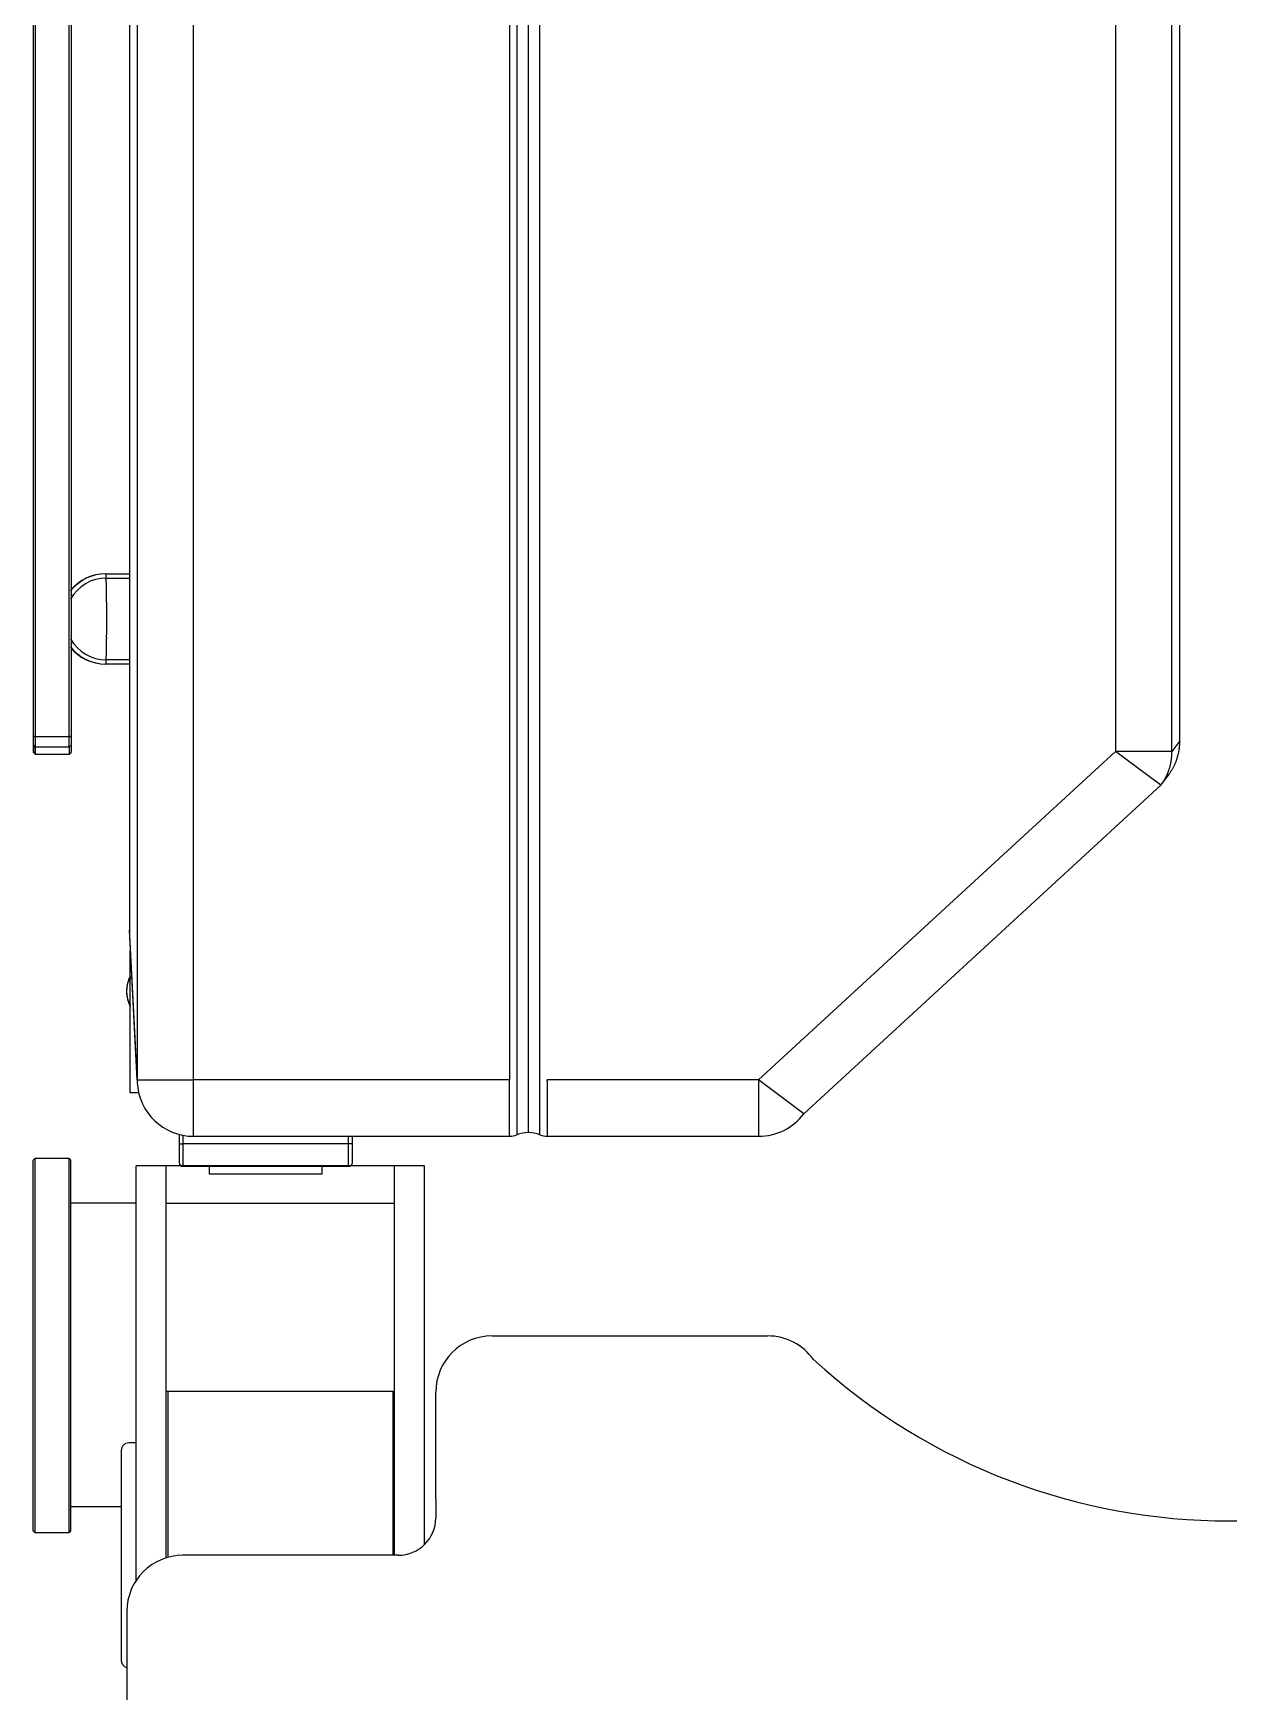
# Model space of a CAD drawing. Extents: x 2733443 to 3206532, y -1516114 to -1264405.
# Drawn here: x 2992504 to 2992777.3, y -1490353.1 to -1489973.9 of the extents above; entities that cross this region are included whole.
import ezdxf

# ---------------------------------------------------------------- set-up
doc = ezdxf.new("R2010")
doc.units = 0
doc.header["$MEASUREMENT"] = 0
doc.linetypes.add('1', pattern=[0, 0, 0])
doc.layers.get('0').update_dxf_attribs({"color": 250, "linetype": '1'})
doc.layers.add('furniture', color=33, linetype='Continuous')

# ---------------------------------------------------------------- blocks, each defined once
blk = doc.blocks.new('EQUIPMENT')
at = {"layer": 'furniture'}
for p, q in [((-39089.08, 12028.76), (-39089.08, 12493.86)), ((-39088.65, 12493.86), (-39088.65, 12028.76)), ((-39080.9, 12028.76), (-39080.9, 12493.86)), ((-39080.47, 12493.86), (-39080.47, 12028.76)), ((-39089.08, 12028.76), (-39089.08, 12478.93)), ((-39088.65, 12478.93), (-39088.65, 12028.76)), ((-39080.9, 12028.76), (-39080.9, 12478.93)), ((-39080.47, 12478.93), (-39080.47, 12028.76)), ((-38841.73, 12469.96), (-38841.73, 12025.36)), ((-38828.84, 12025.36), (-38828.84, 12469.96)), ((-38827.05, 12027.74), (-38827.05, 12469.96)), ((-38975.94, 11938.22), (-38975.94, 12431.24)), ((-39067.15, 12401.99), (-39067.15, 11984.5)), ((-39065.35, 12401.99), (-39065.35, 11950.27)), ((-39052.47, 11950.27), (-39052.47, 12401.99)), ((-39072.6, 12065.95), (-39072.52, 12065.95)), ((-39072.52, 12065.95), (-39067.15, 12065.95)), ((-39072.44, 12064.97), (-39072.44, 12065.04)), ((-39072.44, 12064.97), (-39067.15, 12064.97)), ((-39072.32, 12055.62), (-39072.32, 12055.95)), ((-39072.44, 12046.27), (-39072.43, 12046.57)), ((-39067.15, 12046.27), (-39072.44, 12046.27)), ((-39072.52, 12045.3), (-39072.6, 12045.3)), ((-39067.15, 12045.3), (-39072.52, 12045.3)), ((-39072.52, 12045.3), (-39072.52, 12045.3)), ((-39089.08, 12026.75), (-39089.08, 12028.76)), ((-39088.65, 12028.76), (-39089.08, 12028.76)), ((-39089.08, 12026.75), (-39089.08, 12028.76)), ((-39089.08, 12028.76), (-39088.65, 12028.76)), ((-39089.08, 12026.75), (-39089.08, 12025.12)), ((-39088.65, 12026.34), (-39089.08, 12026.75)), ((-39089.08, 12025.12), (-39089.08, 12026.75)), ((-39089.08, 12026.75), (-39088.65, 12026.34)), ((-39088.65, 12028.76), (-39080.9, 12028.76)), ((-39088.65, 12028.76), (-39088.65, 12026.34)), ((-39088.65, 12028.76), (-39080.9, 12028.76)), ((-39088.65, 12028.76), (-39088.65, 12026.34)), ((-39080.9, 12026.34), (-39080.9, 12028.76)), ((-39080.47, 12028.76), (-39080.9, 12028.76)), ((-39080.9, 12026.34), (-39080.9, 12028.76)), ((-39080.9, 12028.76), (-39080.47, 12028.76)), ((-39080.47, 12026.75), (-39080.9, 12026.34)), ((-39080.9, 12026.34), (-39080.47, 12026.75)), ((-39080.47, 12028.76), (-39080.47, 12026.75)), ((-39080.47, 12028.76), (-39080.47, 12026.75)), ((-39080.47, 12026.75), (-39080.47, 12025.12)), ((-39080.47, 12026.75), (-39080.47, 12025.12)), ((-38827.05, 12027.74), (-38828.84, 12025.36)), ((-39089.08, 12025.12), (-39088.65, 12024.69)), ((-39089.08, 12025.12), (-39088.65, 12024.69)), ((-39080.9, 12026.34), (-39088.65, 12026.34)), ((-39088.65, 12026.34), (-39088.65, 12024.69)), ((-39080.9, 12026.34), (-39088.65, 12026.34)), ((-39088.65, 12026.34), (-39088.65, 12024.69)), ((-39088.65, 12024.69), (-39080.9, 12024.69)), ((-39088.65, 12024.69), (-39080.9, 12024.69)), ((-39080.9, 12026.34), (-39080.9, 12024.69)), ((-39080.9, 12026.34), (-39080.9, 12024.69)), ((-39080.9, 12024.69), (-39080.47, 12025.12)), ((-39080.9, 12024.69), (-39080.47, 12025.12)), ((-38841.73, 12025.36), (-38923.32, 11950.27)), ((-38831.42, 12017.6), (-38841.73, 12025.36)), ((-38828.84, 12025.36), (-38841.73, 12025.36)), ((-38831.42, 12017.6), (-38829.66, 12019.93)), ((-38829.66, 12019.93), (-38829.49, 12020.16)), ((-38913.01, 11942.5), (-38831.42, 12017.6)), ((-38831.42, 12017.6), (-38831.25, 12017.83)), ((-39065.35, 11950.27), (-39067.15, 11984.5)), ((-39067.15, 11984.5), (-39067.15, 11984.45)), ((-39067.11, 11983.15), (-39065.35, 11949.59)), ((-39066.94, 11979.54), (-39066.94, 11979.75)), ((-39066.94, 11947.28), (-39066.94, 11979.54)), ((-39066.92, 11979.54), (-39066.94, 11979.54)), ((-39066.94, 11973.67), (-39066.95, 11973.65)), ((-39067.8, 11970.67), (-39067.8, 11970.35)), ((-39066.94, 11973.26), (-39066.95, 11973.24)), ((-39067.29, 11968.2), (-39067.28, 11968.17)), ((-39067.29, 11968.2), (-39067.28, 11968.19)), ((-39064.98, 11947.28), (-39066.94, 11947.28)), ((-39065.35, 11950.27), (-39065.36, 11950.25)), ((-39065.35, 11950.27), (-39052.47, 11950.27)), ((-38980.25, 11950.27), (-39052.47, 11950.27)), ((-39052.47, 11937.36), (-39052.47, 11950.27)), ((-38980.24, 11950.27), (-38980.25, 11950.27)), ((-38980.25, 11950.24), (-38980.24, 11950.27)), ((-38980.25, 11941.31), (-38980.25, 11950.24)), ((-38971.64, 11950.27), (-38971.65, 11950.27)), ((-38971.65, 11950.27), (-38971.64, 11950.24)), ((-38923.32, 11950.27), (-38971.64, 11950.27)), ((-38971.64, 11949.95), (-38971.64, 11950.24)), ((-38971.64, 11949.95), (-38971.64, 11942.92)), ((-38923.32, 11950.27), (-38923.32, 11937.36)), ((-38913.01, 11942.5), (-38923.32, 11950.27)), ((-38980.25, 11937.61), (-38980.25, 11941.31)), ((-38971.64, 11942.92), (-38971.64, 11939.38)), ((-39055.75, 11937.79), (-39055.75, 11935.66)), ((-39054.89, 11937.59), (-39054.89, 11935.66)), ((-39052.47, 11937.36), (-39002.62, 11937.36)), ((-39017.03, 11935.66), (-39017.03, 11937.36)), ((-39016.17, 11935.66), (-39016.17, 11937.36)), ((-39002.62, 11937.36), (-38980.25, 11937.36)), ((-38980.25, 11937.61), (-38980.25, 11937.36)), ((-38980.25, 11937.36), (-38980.24, 11937.36)), ((-38980.24, 11937.36), (-38980.25, 11937.36)), ((-38971.65, 11937.36), (-38971.64, 11937.36)), ((-38971.64, 11937.36), (-38971.65, 11937.36)), ((-38971.64, 11939.38), (-38971.64, 11937.37)), ((-38971.64, 11937.36), (-38971.64, 11937.37)), ((-38971.64, 11937.36), (-38923.32, 11937.36)), ((-39089.13, 11931.91), (-39088.7, 11932.34)), ((-39088.7, 11846.73), (-39088.7, 11932.34)), ((-39088.7, 11932.34), (-39081, 11932.34)), ((-39081, 11932.34), (-39081, 11846.73)), ((-39081, 11932.34), (-39080.57, 11931.91)), ((-39055.75, 11935.66), (-39054.89, 11935.66)), ((-39055.75, 11935.66), (-39055.75, 11931.36)), ((-39017.03, 11935.66), (-39054.89, 11935.66)), ((-39054.89, 11935.66), (-39054.89, 11930.5)), ((-39016.17, 11935.66), (-39017.03, 11935.66)), ((-39017.03, 11930.5), (-39017.03, 11935.66)), ((-39016.17, 11931.36), (-39016.17, 11935.66)), ((-39089.13, 11847.16), (-39089.13, 11931.91)), ((-39080.57, 11931.91), (-39080.57, 11847.16)), ((-39065.59, 11835.85), (-39065.59, 11930.62)), ((-38999.67, 11930.62), (-39065.59, 11930.62)), ((-39058.74, 11841), (-39058.74, 11930.62)), ((-39054.89, 11930.5), (-39017.03, 11930.5)), ((-39048.87, 11930.5), (-39048.87, 11928.78)), ((-39048.87, 11928.78), (-39023.05, 11928.78)), ((-39023.05, 11928.78), (-39023.05, 11930.5)), ((-39006.52, 11841.59), (-39006.52, 11930.62)), ((-38999.67, 11844.04), (-38999.67, 11930.62)), ((-39065.59, 11922.06), (-39080.57, 11922.06)), ((-39065.59, 11855.89), (-39065.59, 11922.06)), ((-39058.74, 11922.06), (-39006.52, 11922.06)), ((-38984.26, 11891.74), (-38921.24, 11891.74)), ((-39058.74, 11879.09), (-39006.52, 11879.09)), ((-39058.31, 11841.13), (-39058.31, 11879.09)), ((-39006.95, 11879.09), (-39006.95, 11841.59)), ((-38997.11, 11854.43), (-38997.11, 11878.89)), ((-39069.02, 11865.56), (-39069.02, 11817.62)), ((-39065.59, 11867.27), (-39067.3, 11867.27)), ((-39080.57, 11852.72), (-39069.02, 11852.72)), ((-39069.02, 11855.89), (-39069.02, 11852.72)), ((-38997.11, 11854.43), (-38997.11, 11850.15)), ((-39088.7, 11846.73), (-39089.13, 11847.16)), ((-39081, 11846.73), (-39088.7, 11846.73)), ((-39080.57, 11847.16), (-39081, 11846.73)), ((-39005.67, 11841.59), (-39054.89, 11841.59)), ((-39067.73, 11828.75), (-39067.73, 11510.29))]:
    blk.add_line(p, q, dxfattribs=at)
for centre, radius, start, end in [((-39072.51, 12055.62), 10.32, 90.0872, 141.6116), ((-39072.42, 12055.62), 9.35, 90.0872, 150.9909), ((-39072.58, 12055.62), 10.32, 90.0916, 140.8557), ((-39072.56, 12065.9), 0.0543, 40.8799, 53.5855), ((-39072.56, 12065.9), 0.0549, 30.1358, 41.9447), ((-39072.67, 12065.86), 0.18, 20.8557, 24.3002), ((-39073.44, 12065.66), 0.966, 14.6759, 15.3879), ((-39072.95, 12065.79), 0.468, 12.7979, 14.5609), ((-39073.03, 12065.77), 0.544, 11.5082, 13.2603), ((-39073.4, 12065.7), 0.926, 9.9044, 11.0632), ((-39073.84, 12065.63), 1.37, 8.6292, 9.4989), ((-39074.14, 12065.59), 1.67, 7.6722, 8.4603), ((-39074.56, 12065.54), 2.1, 6.9025, 7.5869), ((-39075.16, 12065.47), 2.7, 6.1916, 6.7688), ((-39075.85, 12065.4), 3.39, 5.615, 6.1108), ((-39076.57, 12065.34), 4.11, 5.1098, 5.5483), ((-39077.42, 12065.27), 4.97, 4.654, 5.0414), ((-39078.4, 12065.19), 5.95, 4.2675, 4.6123), ((-39079.5, 12065.11), 7.05, 3.9335, 4.2414), ((-39080.71, 12065.04), 8.26, 3.6014, 3.8795), ((-39082.07, 12064.96), 9.62, 3.3225, 3.5737), ((-39083.55, 12064.87), 11.11, 3.074, 3.3029), ((-39085.21, 12064.79), 12.77, 2.8432, 3.052), ((-39086.99, 12064.71), 14.55, 2.628, 2.8198), ((-39088.96, 12064.62), 16.53, 2.4348, 2.6109), ((-39091.08, 12064.54), 18.65, 2.2623, 2.4252), ((-39093.4, 12064.45), 20.97, 2.0981, 2.2487), ((-39095.88, 12064.36), 23.45, 1.9422, 2.0823), ((-39098.57, 12064.28), 26.14, 1.8009, 1.9312), ((-39101.43, 12064.19), 29, 1.6666, 1.7884), ((-39702.18, 12048.71), 629.96, 1.41835, 1.47968), ((-39311.16, 12058.19), 238.82, 1.3434, 1.4673), ((-39344.54, 12057.38), 272.21, 1.277, 1.348), ((-39952.49, 12044.85), 880.29, 1.19338, 1.2106), ((-39408.83, 12056.16), 336.51, 1.1453, 1.1952), ((-39347.26, 12057.28), 274.93, 1.1047, 1.1699), ((-39396.41, 12056.34), 324.08, 1.0484, 1.1027), ((-39428.15, 12055.8), 355.83, 0.9927, 1.0415), ((-39409.96, 12056.13), 337.64, 0.9381, 0.9901), ((-39405.2, 12056.19), 332.88, 0.8889, 0.942), ((-39415.04, 12056.05), 342.72, 0.8351, 0.8868), ((-39421.31, 12055.96), 348.99, 0.7841, 0.835), ((-39422.92, 12055.94), 350.6, 0.7318, 0.7827), ((-39425.83, 12055.91), 353.51, 0.6802, 0.7308), ((-39430.1, 12055.87), 357.78, 0.6293, 0.6794), ((-39434.07, 12055.82), 361.75, 0.5803, 0.6301), ((-39437.61, 12055.79), 365.3, 0.5298, 0.5793), ((-39441.35, 12055.76), 369.03, 0.4799, 0.529), ((-39445.18, 12055.73), 372.86, 0.4302, 0.479), ((-39449.04, 12055.71), 376.73, 0.3809, 0.4294), ((-39452.86, 12055.69), 380.54, 0.3319, 0.38), ((-39456.76, 12055.66), 384.44, 0.2848, 0.3326), ((-39460.65, 12055.66), 388.33, 0.2349, 0.2824), ((-39464.61, 12055.64), 392.29, 0.1884, 0.2356), ((-39390.06, 12055.12), 317.74, 359.6239, 359.6834), ((-39468.55, 12055.63), 396.23, 0.1407, 0.1876), ((-39472.56, 12055.62), 400.25, 0.0934, 0.14), ((-39476.56, 12055.62), 404.24, 0.0463, 0.0926), ((-39895.3, 12056.36), 822.99, 359.89696, 359.94848), ((-39375.3, 12055.21), 302.98, 359.8321, 359.9387), ((-39404.51, 12055.26), 332.19, 359.7749, 359.8376), ((-40123.42, 12059.12), 1051.11, 359.70326, 359.7186), ((-39469.22, 12055.72), 396.91, 359.6602, 359.7051), ((-39072.42, 12055.62), 9.35, 209.0091, 269.9128), ((-39407.23, 12055.08), 334.91, 359.0596, 359.1123), ((-39403.61, 12055.01), 331.28, 359.008, 359.0611), ((-39414.3, 12055.19), 341.98, 359.1649, 359.2169), ((-39410.92, 12055.14), 338.6, 359.1125, 359.1648), ((-39421.74, 12055.28), 349.42, 359.2687, 359.3199), ((-39417.31, 12055.23), 344.99, 359.2171, 359.2688), ((-39425.52, 12055.33), 353.2, 359.4209, 359.4722), ((-39428.42, 12055.37), 356.1, 359.3699, 359.4205), ((-39427.38, 12055.35), 355.07, 359.32, 359.3705), ((-39438.18, 12055.45), 365.86, 359.5715, 359.6218), ((-39465.58, 12055.69), 393.26, 359.5202, 359.5662), ((-39438.16, 12055.47), 365.84, 359.4698, 359.5192), ((-39072.51, 12055.62), 10.32, 218.3884, 269.9128), ((-39072.58, 12055.62), 10.32, 219.1443, 269.9084), ((-39082.85, 12046.33), 10.4, 356.9331, 357.1919), ((-39082.18, 12046.3), 9.73, 356.6686, 356.927), ((-39080.34, 12046.18), 7.9, 356.3888, 356.6941), ((-39089, 12046.62), 16.57, 357.9635, 358.3205), ((-39087.3, 12046.54), 14.86, 357.7712, 358.0138), ((-39114.26, 12047.74), 41.85, 357.5044, 357.5663), ((-39087.17, 12046.55), 14.73, 357.3506, 357.5406), ((-39082.89, 12046.34), 10.45, 357.1757, 357.4536), ((-39124.3, 12047.79), 51.88, 358.1705, 358.324), ((-39373.08, 12054.38), 300.75, 358.5116, 358.5682), ((-39379.7, 12054.53), 307.38, 358.6263, 358.6821), ((-39376.36, 12054.45), 304.03, 358.5701, 358.6263), ((-39383.03, 12054.61), 310.71, 358.6807, 358.7361), ((-39386.43, 12054.69), 314.11, 358.7362, 358.7912), ((-39393.26, 12054.83), 320.94, 358.8461, 358.9003), ((-39389.8, 12054.75), 317.47, 358.793, 358.8476), ((-39400.18, 12054.96), 327.86, 358.9528, 359.0062), ((-39396.69, 12054.89), 324.37, 358.9005, 358.9543), ((-39072.53, 12045.32), 0.0198, 315.1088, 334.4632), ((-39072.52, 12045.31), 0.0101, 295.0567, 323.951), ((-39072.65, 12045.38), 0.155, 340.8144, 345.3858), ((-39072.59, 12045.35), 0.0854, 335.8526, 342.847), ((-39072.55, 12045.33), 0.0429, 327.8723, 339.1388), ((-39072.89, 12045.44), 0.403, 346.7907, 349.1467), ((-39072.75, 12045.41), 0.258, 344.3132, 347.5385), ((-39073.62, 12045.58), 1.15, 351.3423, 352.4905), ((-39073.32, 12045.53), 0.84, 350.1408, 351.5579), ((-39073.08, 12045.48), 0.592, 348.7048, 350.5138), ((-39075.59, 12045.81), 3.13, 354.3836, 354.9612), ((-39074.97, 12045.75), 2.51, 353.8026, 354.4717), ((-39074.44, 12045.69), 1.97, 353.1235, 353.9136), ((-39074, 12045.63), 1.52, 352.3026, 353.2436), ((-39078.06, 12046.03), 5.61, 355.7218, 356.1094), ((-39077.15, 12045.96), 4.7, 355.3387, 355.7746), ((-39076.32, 12045.88), 3.86, 354.9019, 355.4007), ((-39078.99, 12046.09), 6.54, 356.0952, 356.4474), ((-38837.53, 12027.37), 10.47, 355.7988, 358.5019), ((-38855.72, 12028.39), 28.69, 357.4131, 358.7106), ((-38841.21, 12025.14), 12.36, 349.3313, 350.6206), ((-38839.6, 12024.86), 10.72, 350.6647, 352.1913), ((-38842.23, 12025.36), 13.4, 351.6023, 352.7516), ((-38864.19, 12028.2), 35.54, 352.6762, 353.069), ((-38840.13, 12024.99), 11.27, 354.5261, 356.1318), ((-38839.23, 12024.95), 10.38, 355.9957, 358.7077), ((-38857.3, 12025.9), 28.46, 357.6151, 358.9162), ((-38839.54, 12027.59), 12.49, 337.6763, 338.9388), ((-38839.48, 12027.57), 12.43, 338.9246, 340.192), ((-38839.43, 12027.55), 12.37, 340.2272, 341.4995), ((-38839.44, 12027.56), 12.39, 341.4753, 342.7458), ((-38839.52, 12027.57), 12.46, 342.7768, 344.0397), ((-38839.45, 12027.55), 12.39, 344.0373, 345.31), ((-38839.27, 12027.5), 12.2, 345.3436, 346.6396), ((-38839.62, 12027.6), 12.57, 346.5552, 347.8106), ((-38840.49, 12027.79), 13.46, 347.8258, 348.9939), ((-38839.55, 12027.56), 12.49, 349.1597, 350.4429), ((-38837.92, 12027.28), 10.84, 350.4874, 352.0072), ((-38840.57, 12027.79), 13.54, 351.4208, 352.5654), ((-38862.73, 12030.73), 35.89, 352.4903, 352.8816), ((-38838.44, 12027.41), 11.38, 354.3339, 355.9335), ((-38841.76, 12025.46), 12.99, 330.2137, 331.4383), ((-38841.62, 12025.39), 12.83, 331.4295, 332.6649), ((-38841.5, 12025.32), 12.69, 332.706, 333.9507), ((-38841.38, 12025.26), 12.56, 333.9398, 335.1932), ((-38841.29, 12025.21), 12.46, 335.2323, 336.493), ((-38841.21, 12025.18), 12.38, 336.4791, 337.7458), ((-38841.16, 12025.15), 12.32, 337.7828, 339.0538), ((-38841.11, 12025.13), 12.26, 339.0391, 340.3148), ((-38841.07, 12025.11), 12.21, 340.3499, 341.6302), ((-38841.09, 12028.54), 14.31, 324.1521, 325.3017), ((-38841.08, 12025.12), 12.23, 341.6059, 342.8842), ((-38841.16, 12025.14), 12.31, 342.9146, 344.185), ((-38841.09, 12025.12), 12.24, 344.1827, 345.4627), ((-38840.88, 12028.38), 14.04, 325.3463, 326.5104), ((-38840.92, 12025.07), 12.06, 345.4961, 346.7993), ((-38841.27, 12025.17), 12.43, 346.7141, 347.9762), ((-38840.67, 12028.25), 13.8, 326.506, 327.6845), ((-38842.14, 12025.35), 13.31, 347.9909, 349.1648), ((-38840.49, 12028.12), 13.57, 327.7282, 328.9197), ((-38840.31, 12028.01), 13.37, 328.9134, 330.1176), ((-38840.15, 12027.91), 13.18, 330.1602, 331.3757), ((-38840.01, 12027.84), 13.02, 331.367, 332.5934), ((-38839.88, 12027.76), 12.87, 332.6344, 333.8702), ((-38839.77, 12027.71), 12.74, 333.8595, 335.1041), ((-38839.67, 12027.65), 12.64, 335.143, 336.395), ((-38839.59, 12027.62), 12.55, 336.3814, 337.6396), ((-38842.67, 12026.08), 14.09, 324.1608, 325.3192), ((-38842.47, 12025.92), 13.83, 325.3641, 326.537), ((-38842.26, 12025.79), 13.59, 326.5325, 327.7199), ((-38842.08, 12025.66), 13.37, 327.7637, 328.9641), ((-38841.91, 12025.56), 13.17, 328.958, 330.1712), ((-39041.24, 11984.5), 25.91, 180.1035, 180.2031), ((-39041.24, 11984.5), 25.91, 180.202, 180.3016), ((-39041.24, 11984.5), 25.91, 180.3005, 180.4001), ((-39041.24, 11984.5), 25.91, 180.3991, 180.4986), ((-39041.23, 11984.5), 25.91, 180.4976, 180.5972), ((-39041.23, 11984.5), 25.91, 180.607, 180.7066), ((-39041.23, 11984.5), 25.92, 180.6946, 180.7942), ((-39041.23, 11984.5), 25.92, 180.8041, 180.9036), ((-39041.23, 11984.5), 25.92, 180.9026, 181.0021), ((-39041.23, 11984.5), 25.92, 181.0011, 181.1006), ((-39041.22, 11984.5), 25.93, 181.0996, 181.1991), ((-39041.21, 11984.5), 25.94, 181.1981, 181.2976), ((-39041.22, 11984.51), 25.93, 181.3075, 181.407), ((-39041.26, 11984.5), 25.89, 181.3947, 181.4944), ((-39041.2, 11984.51), 25.95, 181.5047, 181.6041), ((-39041.05, 11984.51), 26.1, 181.6041, 181.7029), ((-39041.24, 11984.5), 25.91, 181.7003, 181.8), ((-39041.71, 11984.49), 25.44, 181.8058, 181.9075), ((-39041.07, 11984.5), 26.08, 181.8915, 181.9903), ((-39039.38, 11984.57), 27.77, 182.0057, 182.0979), ((-39041.58, 11984.49), 25.57, 182.0986, 182.2004), ((-39045.19, 11984.36), 21.96, 182.2093, 182.3306), ((-39039.99, 11984.55), 27.16, 182.2927, 182.3847), ((-38995.68, 11986.38), 71.51, 182.371, 182.4026), ((-39044.78, 11984.36), 22.37, 182.5231, 182.653), ((-39047.11, 11984.25), 20.03, 182.6422, 182.8656), ((-39013.52, 11985.85), 53.66, 182.7813, 182.8904), ((-39061.13, 11970.67), 6.67, 150.5399, 180), ((-39060.48, 11970.51), 7.31, 151.9275, 208.0725), ((-39061.13, 11970.67), 6.67, 180, 181.3876), ((-39061.13, 11970.35), 6.67, 178.6124, 180), ((-39061.13, 11970.35), 6.67, 180, 209.4601), ((-39053.27, 11967.95), 14.84, 160.5809, 160.8535), ((-39062.3, 11969.44), 6.02, 145.5865, 145.9808), ((-39062.04, 11971.06), 5.54, 160.2441, 160.802), ((-39065.38, 11971.57), 2.28, 145.1024, 145.9008), ((-39061.44, 11970.84), 6.18, 159.9389, 160.2634), ((-39065.13, 11971.39), 2.59, 144.6648, 145.1234), ((-39048.73, 11966.1), 19.74, 159.5638, 159.6428), ((-39060.47, 11968.01), 8.35, 144.1311, 144.2424), ((-39060.2, 11970.37), 7.5, 159.3628, 159.5929), ((-39064.65, 11971.04), 3.19, 143.8495, 144.1724), ((-39061.55, 11970.89), 6.06, 159.1612, 159.4645), ((-39065.12, 11971.39), 2.6, 143.5668, 143.9891), ((-39060.62, 11970.54), 7.06, 158.8951, 159.1496), ((-39064.75, 11971.11), 3.06, 143.1953, 143.5472), ((-39060.05, 11970.31), 7.66, 158.6343, 158.8649), ((-39064.51, 11970.94), 3.36, 142.8346, 143.1516), ((-39060.49, 11970.48), 7.19, 158.3826, 158.6296), ((-39064.65, 11971.04), 3.18, 142.4889, 142.8263), ((-39060.65, 11970.55), 7.02, 158.1302, 158.3845), ((-39064.69, 11971.07), 3.13, 142.1442, 142.4893), ((-39060.53, 11970.5), 7.15, 157.8891, 158.1383), ((-39064.62, 11971.02), 3.22, 141.8166, 142.1526), ((-39060.48, 11970.48), 7.2, 157.6424, 157.8895), ((-39064.57, 11970.98), 3.28, 141.4852, 141.8162), ((-39060.52, 11970.5), 7.16, 157.3925, 157.6412), ((-39064.57, 11970.97), 3.29, 141.1496, 141.4805), ((-39060.53, 11970.5), 7.14, 157.1414, 157.3907), ((-39064.55, 11970.96), 3.32, 140.8155, 141.145), ((-39060.52, 11970.5), 7.16, 156.8824, 157.1312), ((-39064.52, 11970.93), 3.36, 140.4729, 140.7997), ((-39060.52, 11970.49), 7.16, 156.6396, 156.8882), ((-39064.49, 11970.91), 3.39, 140.1555, 140.4799), ((-39060.52, 11970.49), 7.16, 156.3821, 156.6308), ((-39064.46, 11970.89), 3.42, 139.8186, 140.1411), ((-39060.52, 11970.5), 7.16, 156.1418, 156.3905), ((-39064.44, 11970.87), 3.46, 139.5069, 139.8272), ((-39060.52, 11970.49), 7.16, 155.8845, 156.1332), ((-39064.41, 11970.84), 3.49, 139.1746, 139.4927), ((-39060.51, 11970.49), 7.17, 155.6431, 155.8916), ((-39064.38, 11970.82), 3.53, 138.867, 139.183), ((-39060.51, 11970.49), 7.17, 155.3865, 155.635), ((-39064.36, 11970.8), 3.56, 138.5391, 138.853), ((-39060.51, 11970.49), 7.17, 155.1301, 155.3785), ((-39064.33, 11970.77), 3.6, 138.2169, 138.5286), ((-39060.5, 11970.49), 7.18, 154.8882, 155.1365), ((-39064.3, 11970.75), 3.64, 137.9139, 138.2235), ((-39060.5, 11970.49), 7.18, 154.6469, 154.8951), ((-39064.27, 11970.72), 3.68, 137.6113, 137.9187), ((-39060.5, 11970.48), 7.19, 154.3765, 154.6246), ((-39064.25, 11970.69), 3.72, 137.2773, 137.5826), ((-39060.49, 11970.48), 7.19, 154.1498, 154.3977), ((-39064.22, 11970.67), 3.75, 136.9988, 137.3019), ((-39060.49, 11970.48), 7.2, 153.8932, 154.1411), ((-39064.19, 11970.64), 3.79, 136.6841, 136.9852), ((-39064.89, 11969.8), 2.89, 213.9874, 214.3503), ((-39060.48, 11970.53), 7.2, 199.1259, 199.3737), ((-39064.87, 11969.81), 2.91, 214.3386, 214.6994), ((-39060.49, 11970.53), 7.19, 199.3675, 199.6155), ((-39064.85, 11969.83), 2.94, 214.6863, 215.045), ((-39060.49, 11970.52), 7.19, 199.608, 199.8561), ((-39064.83, 11969.84), 2.96, 215.0556, 215.4123), ((-39060.5, 11970.52), 7.18, 199.8648, 200.113), ((-39064.81, 11969.86), 2.99, 215.4208, 215.7754), ((-39060.5, 11970.52), 7.18, 200.1204, 200.3687), ((-39064.79, 11969.87), 3.01, 215.764, 216.1164), ((-39060.5, 11970.52), 7.17, 200.3625, 200.6109), ((-39064.76, 11969.89), 3.04, 216.1038, 216.4541), ((-39060.51, 11970.52), 7.17, 200.6035, 200.8519), ((-39064.74, 11969.91), 3.07, 216.4854, 216.8336), ((-39060.51, 11970.52), 7.17, 200.8755, 201.124), ((-39064.72, 11969.92), 3.1, 216.7996, 217.1457), ((-39060.51, 11970.52), 7.16, 201.1017, 201.3503), ((-39064.69, 11969.94), 3.13, 217.1765, 217.5205), ((-39060.52, 11970.52), 7.16, 201.3736, 201.6223), ((-39064.67, 11969.96), 3.16, 217.5081, 217.8499), ((-39060.52, 11970.52), 7.16, 201.6152, 201.8638), ((-39064.65, 11969.98), 3.19, 217.8397, 218.1792), ((-39060.52, 11970.52), 7.16, 201.8583, 202.1069), ((-39064.62, 11969.99), 3.22, 218.1856, 218.5231), ((-39060.52, 11970.52), 7.16, 202.1129, 202.3617), ((-39064.6, 11970.01), 3.24, 218.5297, 218.8657), ((-39060.53, 11970.51), 7.14, 202.3682, 202.6174), ((-39064.57, 11970.03), 3.28, 218.8402, 219.1732), ((-39060.52, 11970.52), 7.16, 202.6003, 202.849), ((-39064.53, 11970.07), 3.33, 219.1945, 219.5234), ((-39060.48, 11970.53), 7.2, 202.8663, 203.1134), ((-39064.53, 11970.07), 3.34, 219.5232, 219.8527), ((-39060.53, 11970.51), 7.15, 203.1149, 203.3642), ((-39064.55, 11970.05), 3.31, 219.8552, 220.1892), ((-39060.65, 11970.46), 7.02, 203.3677, 203.622), ((-39064.46, 11970.13), 3.43, 220.1701, 220.4924), ((-39060.49, 11970.53), 7.19, 203.6089, 203.856), ((-39064.26, 11970.29), 3.68, 220.4889, 220.788), ((-39060.06, 11970.72), 7.66, 203.8549, 204.0856), ((-39064.46, 11970.13), 3.43, 220.8354, 221.1633), ((-39060.62, 11970.48), 7.05, 204.1241, 204.3786), ((-39064.8, 11969.83), 2.98, 221.1867, 221.5747), ((-39061.52, 11970.07), 6.06, 204.3985, 204.7018), ((-39064.24, 11970.32), 3.72, 221.4101, 221.7023), ((-39060.21, 11970.65), 7.5, 204.5741, 204.8043), ((-39059.66, 11974.39), 9.85, 221.6857, 221.7856), ((-39049.09, 11975.79), 19.74, 204.7917, 204.8707), ((-39064.7, 11969.92), 3.11, 222.1476, 222.5565), ((-39061.41, 11970.11), 6.18, 205.1617, 205.4862), ((-39064.9, 11969.73), 2.84, 222.5364, 223.2306), ((-39061.99, 11969.83), 5.53, 205.4742, 206.0322), ((-39061.32, 11973.05), 7.72, 222.9505, 223.2859), ((-39053.61, 11973.86), 14.84, 205.8083, 206.0809), ((-39058.83, 11949.93), 6.54, 177.2132, 177.4111), ((-39058.83, 11949.93), 6.53, 177.4094, 177.6073), ((-39058.84, 11949.93), 6.53, 177.5838, 177.7819), ((-39058.84, 11949.93), 6.52, 177.8238, 178.0219), ((-39058.85, 11949.93), 6.52, 177.9984, 178.1966), ((-39058.85, 11949.93), 6.51, 178.1948, 178.3931), ((-39058.85, 11949.93), 6.51, 178.4133, 178.6117), ((-39058.86, 11949.93), 6.51, 178.588, 178.7865), ((-39058.86, 11949.93), 6.5, 178.8066, 179.0052), ((-39058.87, 11949.93), 6.5, 179.0034, 179.2021), ((-39058.87, 11949.93), 6.5, 179.2003, 179.399), ((-39058.87, 11949.93), 6.5, 179.3972, 179.5958), ((-39058.87, 11949.93), 6.49, 179.616, 179.8148), ((-39058.89, 11949.93), 6.48, 179.7909, 179.9901), ((-39058.87, 11949.93), 6.49, 180.0101, 180.2089), ((-39058.84, 11949.93), 6.53, 180.186, 180.3836), ((-39058.89, 11949.93), 6.47, 180.4038, 180.6031), ((-39059.01, 11949.93), 6.35, 180.5977, 180.8011), ((-39058.85, 11949.93), 6.51, 180.801, 180.9986), ((-39058.43, 11949.94), 6.93, 180.9897, 181.1742), ((-39058.98, 11949.93), 6.38, 181.2238, 181.4274), ((-39059.88, 11949.91), 5.48, 181.4075, 181.6503), ((-39058.59, 11949.94), 6.78, 181.5817, 181.766), ((-39047.53, 11950.27), 17.84, 181.7447, 181.808), ((-39059.78, 11949.91), 5.58, 182.0326, 182.2925), ((-39060.37, 11949.88), 4.99, 182.2935, 182.7407), ((-39051.99, 11950.24), 13.38, 182.5564, 182.7751), ((-39052.47, 11950.27), 12.91, 183, 270), ((-38923.32, 11950.27), 12.91, 270, 323), ((-38975.94, 11931.34), 6.88, 90, 112.6199), ((-38975.94, 11931.34), 6.88, 67.3801, 90), ((-39054.89, 11931.36), 0.86, 180, 270), ((-39017.03, 11931.36), 0.86, 270, 0), ((-38984.26, 11878.89), 12.84, 90, 180), ((-38921.24, 11878.89), 12.84, 35.2827, 90), ((-38815.87, 11989.97), 140.52, 227.5301, 312.4699), ((-39067.3, 11865.56), 1.71, 90, 180), ((-39005.67, 11850.15), 8.56, 270, 0), ((-39054.89, 11828.75), 12.84, 90, 180), ((-39067.3, 11817.62), 1.71, 180, 255.5225)]:
    blk.add_arc(centre, radius, start, end, dxfattribs=at)
for points, knots in [([(-38841.73, 12478.56), (-38841.75, 12478.56), (-38841.77, 12478.56), (-38841.81, 12478.56), (-38841.84, 12478.56), (-38841.9, 12478.56), (-38841.94, 12478.56), (-38842.07, 12478.56), (-38842.16, 12478.56), (-38842.42, 12478.56), (-38842.59, 12478.56), (-38843.11, 12478.56), (-38843.45, 12478.56), (-38844.49, 12478.56), (-38845.18, 12478.56), (-38847.24, 12478.56), (-38848.62, 12478.56), (-38852.76, 12478.56), (-38855.52, 12478.56), (-38863.79, 12478.56), (-38894.31, 12478.56), (-38905.34, 12478.56), (-38910.86, 12478.56), (-38919.13, 12478.56), (-38921.89, 12478.56), (-38926.03, 12478.56), (-38927.41, 12478.56), (-38929.48, 12478.56), (-38930.17, 12478.56), (-38931.2, 12478.56), (-38931.54, 12478.56), (-38932.06, 12478.56), (-38932.23, 12478.56), (-38932.49, 12478.56), (-38932.58, 12478.56), (-38932.71, 12478.56), (-38932.75, 12478.56), (-38932.82, 12478.56), (-38932.84, 12478.56), (-38932.88, 12478.56), (-38932.9, 12478.56), (-38932.95, 12478.56), (-38932.97, 12478.56), (-38933.02, 12478.56), (-38933.05, 12478.56), (-38933.12, 12478.56), (-38933.17, 12478.56), (-38933.31, 12478.56), (-38933.41, 12478.56), (-38933.7, 12478.56), (-38933.89, 12478.55), (-38934.47, 12478.54), (-38934.86, 12478.52), (-38936.02, 12478.47), (-38936.79, 12478.41), (-38939.1, 12478.18), (-38940.64, 12477.96), (-38945.19, 12477.05), (-38948.17, 12476.15), (-38953.9, 12473.77), (-38956.64, 12472.31), (-38961.79, 12468.87), (-38964.2, 12466.89), (-38968.58, 12462.51), (-38970.55, 12460.11), (-38973.99, 12454.96), (-38975.46, 12452.21), (-38977.83, 12446.49), (-38978.73, 12443.51), (-38979.64, 12438.95), (-38979.87, 12437.42), (-38980.09, 12435.11), (-38980.15, 12434.34), (-38980.21, 12433.17), (-38980.22, 12432.79), (-38980.24, 12432.21), (-38980.24, 12432.01), (-38980.24, 12431.72), (-38980.25, 12431.63), (-38980.25, 12431.48), (-38980.25, 12431.43), (-38980.25, 12431.36), (-38980.25, 12431.34), (-38980.25, 12431.29), (-38980.25, 12431.26), (-38980.25, 12431.2), (-38980.25, 12431.16), (-38980.25, 12431.08), (-38980.25, 12431.04), (-38980.25, 12430.93), (-38980.25, 12430.85), (-38980.25, 12430.61), (-38980.25, 12430.46), (-38980.25, 12429.99), (-38980.25, 12429.67), (-38980.25, 12428.73), (-38980.25, 12428.11), (-38980.25, 12426.23), (-38980.25, 12424.98), (-38980.25, 12421.22), (-38980.25, 12418.71), (-38980.25, 12411.2), (-38980.25, 12406.19), (-38980.25, 12391.16), (-38980.25, 12381.14), (-38980.25, 12351.08), (-38980.25, 12331.04), (-38980.25, 12270.92), (-38980.25, 12230.83), (-38980.25, 12150.67), (-38980.25, 12110.59), (-38980.25, 12050.47), (-38980.25, 12030.43), (-38980.25, 12000.37), (-38980.25, 11990.35), (-38980.25, 11975.32), (-38980.25, 11970.31), (-38980.25, 11962.79), (-38980.25, 11960.29), (-38980.25, 11956.53), (-38980.25, 11955.28), (-38980.25, 11953.4), (-38980.25, 11952.77), (-38980.25, 11951.83), (-38980.25, 11951.52), (-38980.25, 11951.05), (-38980.25, 11950.89), (-38980.25, 11950.66), (-38980.25, 11950.58), (-38980.25, 11950.46), (-38980.25, 11950.42), (-38980.25, 11950.35), (-38980.25, 11950.31), (-38980.25, 11950.27)], [0, 0, 0, 0, 0.000105, 0.000105, 0.00021, 0.00021, 0.000421, 0.000421, 0.000841, 0.000841, 0.001683, 0.001683, 0.003365, 0.003365, 0.00673, 0.00673, 0.01346, 0.01346, 0.02692, 0.02692, 0.053841, 0.053841, 0.080761, 0.080761, 0.094221, 0.094221, 0.100951, 0.100951, 0.104316, 0.104316, 0.105999, 0.105999, 0.10684, 0.10684, 0.10726, 0.10726, 0.107471, 0.107471, 0.107576, 0.107576, 0.107681, 0.107681, 0.107788, 0.107788, 0.107896, 0.107896, 0.108111, 0.108111, 0.10854, 0.10854, 0.109399, 0.109399, 0.111116, 0.111116, 0.114552, 0.114552, 0.121422, 0.121422, 0.135163, 0.135163, 0.148904, 0.148904, 0.162644, 0.162644, 0.176385, 0.176385, 0.190126, 0.190126, 0.203867, 0.203867, 0.210737, 0.210737, 0.214172, 0.214172, 0.21589, 0.21589, 0.216749, 0.216749, 0.217178, 0.217178, 0.217393, 0.217393, 0.2175, 0.2175, 0.217608, 0.217608, 0.217799, 0.217799, 0.21799, 0.21799, 0.218372, 0.218372, 0.219136, 0.219136, 0.220664, 0.220664, 0.22372, 0.22372, 0.229833, 0.229833, 0.242057, 0.242057, 0.266507, 0.266507, 0.315407, 0.315407, 0.413206, 0.413206, 0.608804, 0.608804, 0.804402, 0.804402, 0.902201, 0.902201, 0.9511, 0.9511, 0.97555, 0.97555, 0.987775, 0.987775, 0.993888, 0.993888, 0.996944, 0.996944, 0.998472, 0.998472, 0.999236, 0.999236, 0.999618, 0.999618, 0.999809, 0.999809, 1, 1, 1, 1]), ([(-38827.38, 12476.91), (-38827.68, 12476.91), (-38827.97, 12476.91), (-38828.42, 12476.91), (-38828.57, 12476.91), (-38828.8, 12476.91), (-38828.87, 12476.91), (-38828.98, 12476.91), (-38829.02, 12476.91), (-38829.08, 12476.91), (-38829.09, 12476.91), (-38829.12, 12476.91), (-38829.13, 12476.91), (-38829.15, 12476.91), (-38829.15, 12476.91), (-38829.16, 12476.91), (-38829.16, 12476.91), (-38829.16, 12476.91), (-38829.16, 12476.91), (-38829.17, 12476.91), (-38829.17, 12476.91), (-38829.17, 12476.91), (-38829.17, 12476.91), (-38829.18, 12476.91), (-38829.18, 12476.91), (-38829.18, 12476.91), (-38829.18, 12476.91), (-38829.2, 12476.91), (-38829.2, 12476.91), (-38829.23, 12476.91), (-38829.26, 12476.91), (-38829.35, 12476.91), (-38829.42, 12476.91), (-38829.71, 12476.91), (-38829.97, 12476.91), (-38830.97, 12476.91), (-38831.92, 12476.91), (-38834.23, 12476.91), (-38835.59, 12476.91), (-38837.81, 12476.91), (-38838.57, 12476.91), (-38839.75, 12476.91), (-38840.14, 12476.91), (-38840.73, 12476.91), (-38840.93, 12476.91), (-38841.23, 12476.91), (-38841.33, 12476.91), (-38841.48, 12476.91), (-38841.53, 12476.91), (-38841.6, 12476.91), (-38841.63, 12476.91), (-38841.68, 12476.91), (-38841.7, 12476.91), (-38841.75, 12476.91), (-38841.77, 12476.91), (-38841.81, 12476.91), (-38841.84, 12476.91), (-38841.9, 12476.91), (-38841.94, 12476.91), (-38842.07, 12476.91), (-38842.16, 12476.91), (-38842.42, 12476.91), (-38842.59, 12476.91), (-38843.11, 12476.91), (-38843.45, 12476.91), (-38844.49, 12476.91), (-38845.18, 12476.91), (-38847.24, 12476.91), (-38848.62, 12476.91), (-38852.76, 12476.91), (-38855.52, 12476.91), (-38863.79, 12476.91), (-38894.31, 12476.91), (-38905.34, 12476.91), (-38910.86, 12476.91), (-38919.13, 12476.91), (-38921.89, 12476.91), (-38926.03, 12476.91), (-38927.41, 12476.91), (-38929.48, 12476.91), (-38930.17, 12476.91), (-38931.2, 12476.91), (-38931.54, 12476.91), (-38932.06, 12476.91), (-38932.23, 12476.91), (-38932.49, 12476.91), (-38932.58, 12476.91), (-38932.71, 12476.91), (-38932.75, 12476.91), (-38932.82, 12476.91), (-38932.84, 12476.91), (-38932.88, 12476.91), (-38932.9, 12476.91), (-38932.95, 12476.91), (-38932.97, 12476.91), (-38933.02, 12476.91), (-38933.04, 12476.91), (-38933.11, 12476.91), (-38933.16, 12476.91), (-38933.3, 12476.91), (-38933.39, 12476.91), (-38933.67, 12476.9), (-38933.86, 12476.9), (-38934.42, 12476.88), (-38934.79, 12476.87), (-38935.91, 12476.82), (-38936.66, 12476.76), (-38938.89, 12476.54), (-38940.37, 12476.32), (-38944.76, 12475.45), (-38947.64, 12474.58), (-38953.16, 12472.29), (-38955.81, 12470.87), (-38960.78, 12467.55), (-38963.1, 12465.65), (-38967.33, 12461.42), (-38969.24, 12459.1), (-38972.56, 12454.13), (-38973.97, 12451.48), (-38976.26, 12445.95), (-38977.13, 12443.08), (-38978.01, 12438.68), (-38978.23, 12437.2), (-38978.45, 12434.97), (-38978.5, 12434.23), (-38978.56, 12433.11), (-38978.57, 12432.73), (-38978.58, 12432.17), (-38978.59, 12431.99), (-38978.59, 12431.71), (-38978.59, 12431.61), (-38978.59, 12431.47), (-38978.59, 12431.43), (-38978.59, 12431.36), (-38978.59, 12431.33), (-38978.59, 12431.29), (-38978.59, 12431.26), (-38978.59, 12431.2), (-38978.59, 12431.16), (-38978.59, 12431.08), (-38978.59, 12431.04), (-38978.59, 12430.93), (-38978.59, 12430.85), (-38978.59, 12430.61), (-38978.59, 12430.46), (-38978.59, 12429.99), (-38978.59, 12429.67), (-38978.59, 12428.73), (-38978.59, 12428.11), (-38978.59, 12426.23), (-38978.59, 12424.98), (-38978.59, 12421.22), (-38978.59, 12418.71), (-38978.59, 12411.2), (-38978.59, 12406.19), (-38978.59, 12391.16), (-38978.59, 12381.14), (-38978.59, 12351.08), (-38978.59, 12331.04), (-38978.59, 12270.92), (-38978.59, 12230.83), (-38978.59, 12150.67), (-38978.59, 12110.59), (-38978.59, 12050.47), (-38978.59, 12030.43), (-38978.59, 12000.37), (-38978.59, 11990.35), (-38978.59, 11975.32), (-38978.59, 11970.31), (-38978.59, 11962.79), (-38978.59, 11960.29), (-38978.59, 11956.53), (-38978.59, 11955.28), (-38978.59, 11953.4), (-38978.59, 11952.77), (-38978.59, 11951.83), (-38978.59, 11951.52), (-38978.59, 11951.05), (-38978.59, 11950.89), (-38978.59, 11950.66), (-38978.59, 11950.58), (-38978.59, 11950.46), (-38978.59, 11950.42), (-38978.59, 11950.35), (-38978.59, 11950.31), (-38978.59, 11950.24), (-38978.59, 11950.22), (-38978.59, 11950.16), (-38978.59, 11950.14), (-38978.59, 11950.06), (-38978.59, 11950.01), (-38978.59, 11949.86), (-38978.59, 11949.75), (-38978.59, 11949.45), (-38978.59, 11949.24), (-38978.59, 11948.63), (-38978.59, 11948.22), (-38978.59, 11947.01), (-38978.59, 11946.22), (-38978.59, 11944.7), (-38978.59, 11943.97), (-38978.59, 11942.6), (-38978.59, 11941.96), (-38978.59, 11940.79), (-38978.59, 11940.27), (-38978.59, 11939.35), (-38978.59, 11938.96), (-38978.59, 11938.33), (-38978.59, 11938.09), (-38978.59, 11937.85), (-38978.59, 11937.79), (-38978.59, 11937.73), (-38978.59, 11937.72), (-38978.59, 11937.7), (-38978.59, 11937.7), (-38978.59, 11937.7), (-38978.59, 11937.69), (-38978.59, 11937.69), (-38978.59, 11937.69), (-38978.59, 11937.69), (-38978.59, 11937.69), (-38978.59, 11937.69), (-38978.59, 11937.69), (-38978.59, 11937.69), (-38978.59, 11937.69), (-38978.59, 11937.69), (-38978.59, 11937.69), (-38978.59, 11937.69), (-38978.59, 11937.69), (-38978.59, 11937.69), (-38978.59, 11937.69), (-38978.59, 11937.69), (-38978.59, 11937.69), (-38978.59, 11937.69), (-38978.59, 11937.69), (-38978.59, 11937.69), (-38978.59, 11937.69), (-38978.59, 11937.69), (-38978.59, 11937.69), (-38978.59, 11937.69)], [0, 0, 0, 0, 0.0237004, 0.0237004, 0.0355626, 0.0355626, 0.0414937, 0.0414937, 0.0444593, 0.0444593, 0.0459421, 0.0459421, 0.0466835, 0.0466835, 0.0470542, 0.0470542, 0.0472395, 0.0472395, 0.0473322, 0.0473322, 0.0474248, 0.0474248, 0.0475308, 0.0475308, 0.0476368, 0.0476368, 0.0478487, 0.0478487, 0.0482726, 0.0482726, 0.0491203, 0.0491203, 0.0508157, 0.0508157, 0.0542065, 0.0542065, 0.0609882, 0.0609882, 0.0677699, 0.0677699, 0.0711608, 0.0711608, 0.0728562, 0.0728562, 0.0737039, 0.0737039, 0.0741278, 0.0741278, 0.0743397, 0.0743397, 0.0744457, 0.0744457, 0.0745516, 0.0745516, 0.0746411, 0.0746411, 0.0747306, 0.0747306, 0.0749096, 0.0749096, 0.0752675, 0.0752675, 0.0759833, 0.0759833, 0.0774151, 0.0774151, 0.0802785, 0.0802785, 0.0860054, 0.0860054, 0.0974591, 0.0974591, 0.1203666, 0.1203666, 0.143274, 0.143274, 0.1547278, 0.1547278, 0.1604547, 0.1604547, 0.1633181, 0.1633181, 0.1647498, 0.1647498, 0.1654657, 0.1654657, 0.1658236, 0.1658236, 0.1660026, 0.1660026, 0.166092, 0.166092, 0.1661815, 0.1661815, 0.1662729, 0.1662729, 0.1663642, 0.1663642, 0.1665469, 0.1665469, 0.1669123, 0.1669123, 0.1676431, 0.1676431, 0.1691047, 0.1691047, 0.1720278, 0.1720278, 0.1778741, 0.1778741, 0.1895667, 0.1895667, 0.2012593, 0.2012593, 0.2129518, 0.2129518, 0.2246444, 0.2246444, 0.236337, 0.236337, 0.2480296, 0.2480296, 0.2538759, 0.2538759, 0.256799, 0.256799, 0.2582606, 0.2582606, 0.2589914, 0.2589914, 0.2593567, 0.2593567, 0.2595394, 0.2595394, 0.2596308, 0.2596308, 0.2597221, 0.2597221, 0.2598847, 0.2598847, 0.2600472, 0.2600472, 0.2603723, 0.2603723, 0.2610225, 0.2610225, 0.2623228, 0.2623228, 0.2649234, 0.2649234, 0.2701247, 0.2701247, 0.2805274, 0.2805274, 0.3013326, 0.3013326, 0.342943, 0.342943, 0.4261638, 0.4261638, 0.5926056, 0.5926056, 0.7590473, 0.7590473, 0.8422681, 0.8422681, 0.8838785, 0.8838785, 0.9046838, 0.9046838, 0.9150864, 0.9150864, 0.9202877, 0.9202877, 0.9228883, 0.9228883, 0.9241886, 0.9241886, 0.9248388, 0.9248388, 0.9251639, 0.9251639, 0.9253264, 0.9253264, 0.925489, 0.925489, 0.9255986, 0.9255986, 0.9257082, 0.9257082, 0.9259274, 0.9259274, 0.9263659, 0.9263659, 0.9272428, 0.9272428, 0.9289967, 0.9289967, 0.9325045, 0.9325045, 0.9360123, 0.9360123, 0.9395201, 0.9395201, 0.9430278, 0.9430278, 0.9465356, 0.9465356, 0.9500434, 0.9500434, 0.9517973, 0.9517973, 0.9526742, 0.9526742, 0.9531127, 0.9531127, 0.9533319, 0.9533319, 0.9534415, 0.9534415, 0.9535512, 0.9535512, 0.9536419, 0.9536419, 0.9537326, 0.9537326, 0.953914, 0.953914, 0.9542769, 0.9542769, 0.9550027, 0.9550027, 0.9564542, 0.9564542, 0.9593573, 0.9593573, 0.9651634, 0.9651634, 0.9687493, 0.9687493, 0.9687493, 0.9687493]), ([(-38973.3, 11937.69), (-38973.3, 11937.69), (-38973.3, 11937.69), (-38973.3, 11937.69), (-38973.3, 11937.69), (-38973.3, 11937.69), (-38973.3, 11937.69), (-38973.3, 11937.69), (-38973.3, 11937.69), (-38973.3, 11937.69), (-38973.3, 11937.69), (-38973.3, 11937.69), (-38973.3, 11937.69), (-38973.3, 11937.69), (-38973.3, 11937.69), (-38973.3, 11937.69), (-38973.3, 11937.69), (-38973.3, 11937.69), (-38973.3, 11937.69), (-38973.3, 11937.69), (-38973.3, 11937.69), (-38973.3, 11937.69), (-38973.3, 11937.69), (-38973.3, 11937.69), (-38973.3, 11937.69), (-38973.3, 11937.69), (-38973.3, 11937.7), (-38973.3, 11937.7), (-38973.3, 11937.7), (-38973.3, 11937.72), (-38973.3, 11937.73), (-38973.3, 11937.79), (-38973.3, 11937.85), (-38973.3, 11938.09), (-38973.3, 11938.33), (-38973.3, 11938.96), (-38973.3, 11939.35), (-38973.3, 11940.27), (-38973.3, 11940.79), (-38973.3, 11941.96), (-38973.3, 11942.6), (-38973.3, 11943.97), (-38973.3, 11944.7), (-38973.3, 11946.22), (-38973.3, 11947.01), (-38973.3, 11948.22), (-38973.3, 11948.63), (-38973.3, 11949.24), (-38973.3, 11949.45), (-38973.3, 11949.75), (-38973.3, 11949.86), (-38973.3, 11950.01), (-38973.3, 11950.06), (-38973.3, 11950.14), (-38973.3, 11950.16), (-38973.3, 11950.22), (-38973.3, 11950.24), (-38973.3, 11950.29), (-38973.3, 11950.31), (-38973.3, 11950.35), (-38973.3, 11950.37), (-38973.3, 11950.42), (-38973.3, 11950.46), (-38973.3, 11950.58), (-38973.3, 11950.66), (-38973.3, 11950.89), (-38973.3, 11951.05), (-38973.3, 11951.52), (-38973.3, 11951.83), (-38973.3, 11952.77), (-38973.3, 11953.4), (-38973.3, 11955.28), (-38973.3, 11956.53), (-38973.3, 11960.29), (-38973.3, 11962.79), (-38973.3, 11970.31), (-38973.3, 11975.32), (-38973.3, 11990.35), (-38973.3, 12000.37), (-38973.3, 12030.43), (-38973.3, 12050.47), (-38973.3, 12110.59), (-38973.3, 12150.67), (-38973.3, 12230.83), (-38973.3, 12270.92), (-38973.3, 12331.04), (-38973.3, 12351.08), (-38973.3, 12381.14), (-38973.3, 12391.16), (-38973.3, 12406.19), (-38973.3, 12411.2), (-38973.3, 12418.71), (-38973.3, 12421.22), (-38973.3, 12424.98), (-38973.3, 12426.23), (-38973.3, 12428.11), (-38973.3, 12428.73), (-38973.3, 12429.67), (-38973.3, 12429.99), (-38973.3, 12430.46), (-38973.3, 12430.61), (-38973.3, 12430.85), (-38973.3, 12430.93), (-38973.3, 12431.04), (-38973.3, 12431.08), (-38973.3, 12431.16), (-38973.3, 12431.2), (-38973.3, 12431.26), (-38973.3, 12431.28), (-38973.3, 12431.32), (-38973.3, 12431.34), (-38973.3, 12431.4), (-38973.3, 12431.45), (-38973.3, 12431.57), (-38973.3, 12431.65), (-38973.29, 12431.9), (-38973.29, 12432.07), (-38973.28, 12432.56), (-38973.26, 12432.89), (-38973.22, 12433.88), (-38973.17, 12434.54), (-38972.97, 12436.51), (-38972.78, 12437.82), (-38972.01, 12441.71), (-38971.24, 12444.25), (-38969.21, 12449.13), (-38967.96, 12451.47), (-38965.03, 12455.87), (-38963.34, 12457.92), (-38959.6, 12461.66), (-38957.55, 12463.34), (-38953.16, 12466.28), (-38950.82, 12467.53), (-38945.93, 12469.55), (-38943.39, 12470.32), (-38939.5, 12471.09), (-38938.2, 12471.29), (-38936.22, 12471.48), (-38935.56, 12471.53), (-38934.58, 12471.58), (-38934.25, 12471.59), (-38933.75, 12471.6), (-38933.58, 12471.61), (-38933.34, 12471.61), (-38933.25, 12471.61), (-38933.13, 12471.61), (-38933.09, 12471.61), (-38933.03, 12471.61), (-38933.01, 12471.61), (-38932.97, 12471.61), (-38932.95, 12471.61), (-38932.9, 12471.61), (-38932.88, 12471.61), (-38932.84, 12471.61), (-38932.82, 12471.61), (-38932.75, 12471.61), (-38932.71, 12471.61), (-38932.58, 12471.61), (-38932.49, 12471.61), (-38932.23, 12471.61), (-38932.06, 12471.61), (-38931.54, 12471.61), (-38931.2, 12471.61), (-38930.17, 12471.61), (-38929.48, 12471.61), (-38927.41, 12471.61), (-38926.03, 12471.61), (-38921.89, 12471.61), (-38919.13, 12471.61), (-38910.86, 12471.61), (-38905.34, 12471.61), (-38894.31, 12471.61), (-38863.79, 12471.61), (-38855.52, 12471.61), (-38852.76, 12471.61), (-38848.62, 12471.61), (-38847.24, 12471.61), (-38845.18, 12471.61), (-38844.49, 12471.61), (-38843.45, 12471.61), (-38843.11, 12471.61), (-38842.59, 12471.61), (-38842.42, 12471.61), (-38842.16, 12471.61), (-38842.07, 12471.61), (-38841.94, 12471.61), (-38841.9, 12471.61), (-38841.84, 12471.61), (-38841.81, 12471.61), (-38841.77, 12471.61), (-38841.75, 12471.61), (-38841.7, 12471.61), (-38841.68, 12471.61), (-38841.63, 12471.61), (-38841.6, 12471.61), (-38841.53, 12471.61), (-38841.48, 12471.61), (-38841.33, 12471.61), (-38841.23, 12471.61), (-38840.93, 12471.61), (-38840.73, 12471.61), (-38840.14, 12471.61), (-38839.75, 12471.61), (-38838.57, 12471.61), (-38837.81, 12471.61), (-38835.59, 12471.61), (-38834.23, 12471.61), (-38831.92, 12471.61), (-38830.97, 12471.61), (-38829.97, 12471.61), (-38829.71, 12471.61), (-38829.42, 12471.61), (-38829.35, 12471.61), (-38829.26, 12471.61), (-38829.23, 12471.61), (-38829.2, 12471.61), (-38829.2, 12471.61), (-38829.18, 12471.61), (-38829.18, 12471.61), (-38829.18, 12471.61), (-38829.18, 12471.61), (-38829.17, 12471.61), (-38829.17, 12471.61), (-38829.17, 12471.61), (-38829.17, 12471.61), (-38829.16, 12471.61), (-38829.16, 12471.61), (-38829.16, 12471.61), (-38829.16, 12471.61), (-38829.15, 12471.61), (-38829.15, 12471.61), (-38829.13, 12471.61), (-38829.12, 12471.61), (-38829.09, 12471.61), (-38829.08, 12471.61), (-38829.02, 12471.61), (-38828.98, 12471.61), (-38828.87, 12471.61), (-38828.8, 12471.61), (-38828.57, 12471.61), (-38828.42, 12471.61), (-38827.97, 12471.61), (-38827.68, 12471.61), (-38827.38, 12471.61)], [0.0156254, 0.0156254, 0.0156254, 0.0156254, 0.0232244, 0.0232244, 0.0348366, 0.0348366, 0.0406427, 0.0406427, 0.0435458, 0.0435458, 0.0449973, 0.0449973, 0.0457231, 0.0457231, 0.046086, 0.046086, 0.0462674, 0.0462674, 0.0463581, 0.0463581, 0.0464488, 0.0464488, 0.0465585, 0.0465585, 0.0466681, 0.0466681, 0.0468873, 0.0468873, 0.0473258, 0.0473258, 0.0482027, 0.0482027, 0.0499566, 0.0499566, 0.0534644, 0.0534644, 0.0569722, 0.0569722, 0.0604799, 0.0604799, 0.0639877, 0.0639877, 0.0674955, 0.0674955, 0.0710033, 0.0710033, 0.0727571, 0.0727571, 0.0736341, 0.0736341, 0.0740726, 0.0740726, 0.0742918, 0.0742918, 0.0744014, 0.0744014, 0.074511, 0.074511, 0.0745923, 0.0745923, 0.0746736, 0.0746736, 0.0748361, 0.0748361, 0.0751612, 0.0751612, 0.0758114, 0.0758114, 0.0771117, 0.0771117, 0.0797123, 0.0797123, 0.0849136, 0.0849136, 0.0953162, 0.0953162, 0.1161215, 0.1161215, 0.1577319, 0.1577319, 0.2409527, 0.2409527, 0.4073945, 0.4073945, 0.5738361, 0.5738361, 0.657057, 0.657057, 0.6986674, 0.6986674, 0.7194727, 0.7194727, 0.7298753, 0.7298753, 0.7350766, 0.7350766, 0.7376772, 0.7376772, 0.7389775, 0.7389775, 0.7396277, 0.7396277, 0.7399528, 0.7399528, 0.7401153, 0.7401153, 0.7402779, 0.7402779, 0.7403692, 0.7403692, 0.7404606, 0.7404606, 0.7406433, 0.7406433, 0.7410087, 0.7410087, 0.7417394, 0.7417394, 0.743201, 0.743201, 0.7461241, 0.7461241, 0.7519704, 0.7519704, 0.763663, 0.763663, 0.7753556, 0.7753556, 0.7870482, 0.7870482, 0.7987407, 0.7987407, 0.8104333, 0.8104333, 0.8221259, 0.8221259, 0.8279722, 0.8279722, 0.8308953, 0.8308953, 0.8323569, 0.8323569, 0.8330877, 0.8330877, 0.8334531, 0.8334531, 0.8336358, 0.8336358, 0.8337271, 0.8337271, 0.8338185, 0.8338185, 0.833908, 0.833908, 0.8339974, 0.8339974, 0.8341764, 0.8341764, 0.8345343, 0.8345343, 0.8352502, 0.8352502, 0.8366819, 0.8366819, 0.8395453, 0.8395453, 0.8452722, 0.8452722, 0.8567259, 0.8567259, 0.8796334, 0.8796334, 0.9025409, 0.9025409, 0.9139946, 0.9139946, 0.9197215, 0.9197215, 0.9225849, 0.9225849, 0.9240167, 0.9240167, 0.9247325, 0.9247325, 0.9250904, 0.9250904, 0.9252694, 0.9252694, 0.9253589, 0.9253589, 0.9254484, 0.9254484, 0.9255543, 0.9255543, 0.9256603, 0.9256603, 0.9258722, 0.9258722, 0.9262961, 0.9262961, 0.9271438, 0.9271438, 0.9288392, 0.9288392, 0.9322301, 0.9322301, 0.9390118, 0.9390118, 0.9457935, 0.9457935, 0.9491843, 0.9491843, 0.9508797, 0.9508797, 0.9517274, 0.9517274, 0.9521513, 0.9521513, 0.9523632, 0.9523632, 0.9524692, 0.9524692, 0.9525752, 0.9525752, 0.9526678, 0.9526678, 0.9527605, 0.9527605, 0.9529458, 0.9529458, 0.9533165, 0.9533165, 0.9540579, 0.9540579, 0.9555407, 0.9555407, 0.9585063, 0.9585063, 0.9644374, 0.9644374, 0.9762996, 0.9762996, 1, 1, 1, 1])]:
    blk.add_open_spline(points, degree=3, knots=knots, dxfattribs=at)
for points in [[(-38980.25, 11937.36), (-38979.67, 11937.36), (-38979.12, 11937.47), (-38978.59, 11937.69)], [(-38973.3, 11937.69), (-38972.77, 11937.47), (-38972.22, 11937.36), (-38971.64, 11937.36)]]:
    blk.add_open_spline(points, degree=3, dxfattribs=at)

msp = doc.modelspace()

# ---------------------------------------------------------------- block references
at = {"color": 240, "true_color": 0xed1f24}
msp.add_blockref('EQUIPMENT', (3031593.1809, -1502163.4359), dxfattribs=at)

doc.saveas('drawing.dxf')
